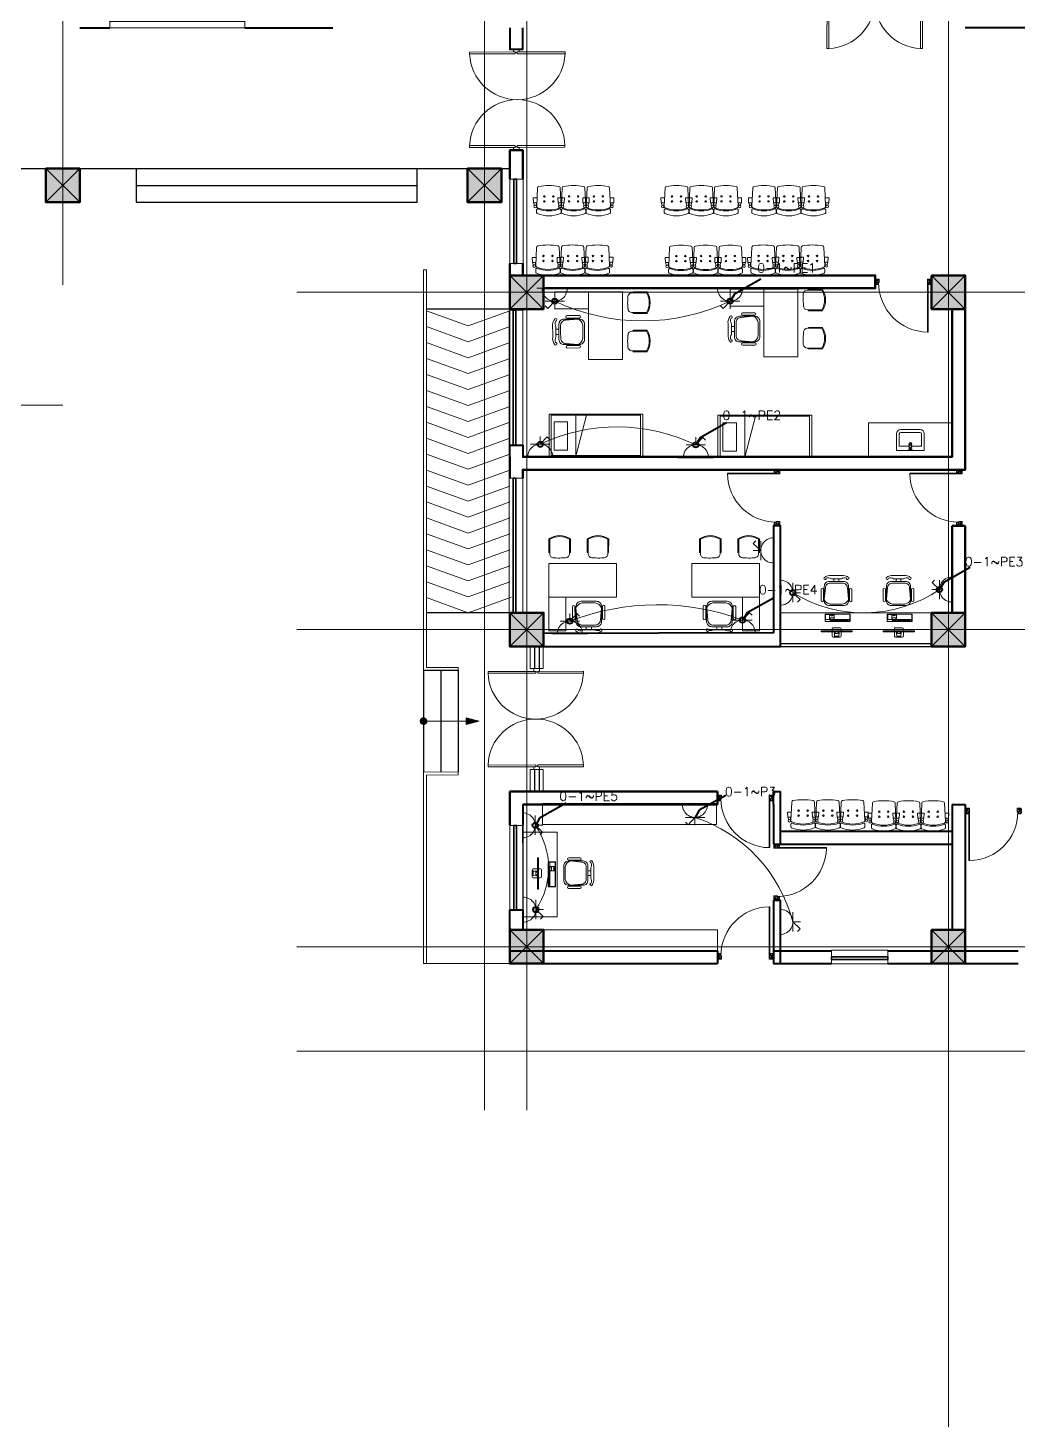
# Model space of a CAD drawing. Header units: millimetres. Extents: x 2402294 to 3337895, y 3394997 to 3969149.
# Drawn here: x 2454406 to 2472015, y 3803536 to 3828418 of the extents above; entities that cross this region are included whole.
import ezdxf

# ---------------------------------------------------------------- set-up
doc = ezdxf.new("R2010")
doc.units = ezdxf.units.MM
doc.header["$MEASUREMENT"] = 0
doc.linetypes.add('CENTER', pattern=[2, 1.25, -0.25, 0.25, -0.25])
doc.linetypes.add('DASHED', pattern=[0.75, 0.5, -0.25])
for name, color, linetype, lineweight in [('0newfurnture', 30, 'Continuous', 15), ('centreline', 52, 'CENTER', 5), ('Column-0.5', 14, 'Continuous', 50), ('Dimension- 0.15', 114, 'Continuous', 15), ('Dimension-137.5', 86, 'Continuous', 13), ('door', 41, 'Continuous', 5), ('Door Opening-0.09', 253, 'Continuous', 9), ('furniture', 34, 'Continuous', 15), ('Furniture Hospital-0.09', 44, 'Continuous', 9), ('Hatch', 9, 'Continuous', 9), ('hatch-1', 53, 'Continuous', 15), ('hidden lines', 205, 'DASHED', 5), ('Power Sockets City supply', 141, 'Continuous', 13), ('Railing', 73, 'Continuous', 20), ('Sill Level', 140, 'Continuous', 20), ('stairs', 6, 'Continuous', 25), ('WALL 0.2', 7, 'Continuous', 20), ('wall 0.4', 7, 'Continuous', 40), ('Wall-0.5', 7, 'Continuous', 50), ('WINDOW', 152, 'Continuous', 30), ('Windows Plan', 152, 'Continuous', 35)]:
    doc.layers.add(name, color=color, linetype=linetype, lineweight=lineweight)
doc.layers.add('Wires', color=1, linetype='Continuous')
doc.styles.add('romans', font='romans.shx')
doc.styles.get("Standard").update_dxf_attribs({"font": 'arial.ttf'})
doc.dimstyles.get("Standard").update_dxf_attribs({"dimtxt": 500, "dimasz": 100, "dimexe": 100, "dimexo": 200, "dimgap": 0.09, "dimtad": 0, "dimtoh": 1, "dimdec": 0, "dimzin": 0, "dimdsep": 46, "dimtxsty": 'Standard', "dimblk": 'DOT', "dimcen": 0, "dimclrd": 256, "dimclre": 256, "dimclrt": 256, "dimadec": 0, "dimazin": 0, "dimtfac": 1, "dimtdec": 0, "dimtofl": 0, "dimtmove": 0, "dimatfit": 3, "dimfxl": 1, "dimtolj": 1, "dimtzin": 0, "dimlwd": -1, "dimlwe": -1, "dimarcsym": 1})

# ---------------------------------------------------------------- blocks, each defined once
blk = doc.blocks.new("door 3'3")
at = {"layer": 'door'}
for p, q in [((82769.36, -31237.4), (82769.36, -31203.37)), ((82769.84, -31203.37), (82769.36, -31203.37)), ((82769.84, -31237.4), (82769.84, -31203.37))]:
    blk.add_line(p, q, dxfattribs=at)
at = {"layer": 'door', "ltscale": 80}
for points in [[(82769.84, -31239.84), (82767.36, -31239.84), (82767.36, -31239.37), (82766.88, -31239.37), (82766.88, -31236.38), (82767.36, -31236.38), (82767.36, -31235.91), (82769.36, -31235.91), (82769.36, -31237.4), (82769.84, -31237.4)], [(82802.93, -31239.84), (82805.41, -31239.84), (82805.41, -31239.37), (82805.88, -31239.37), (82805.88, -31236.38), (82805.41, -31236.38), (82805.41, -31235.91), (82803.4, -31235.91), (82803.4, -31237.4), (82802.93, -31237.4)]]:
    blk.add_lwpolyline(points, close=True, dxfattribs=at)
blk.add_arc((82769.36, -31237.4), 34.04, 0, 89.20471, dxfattribs=at)
at = {"layer": 'Hatch'}
for centre, radius, start, end in [((82767.7, -31239.85), 2.68, 36.75824, 107.53286), ((82767.27, -31240.34), 1.96, 14.76809, 101.35249), ((82768.07, -31239.12), 3.04, 64.81981, 103.53483), ((82757.2, -31236.2), 10.64, 342.68423, 1.60142), ((82764.36, -31235.92), 4.57, 311.03249, 0.21009), ((82767.3, -31236.13), 3.25, 271.0473, 321.53187), ((82805.07, -31239.85), 2.68, 72.46714, 143.24176), ((82805.47, -31236.13), 3.25, 218.46813, 268.9527), ((82804.7, -31239.12), 3.04, 76.46517, 115.18019), ((82805.49, -31240.34), 1.96, 78.64751, 165.23191), ((82808.41, -31235.92), 4.57, 179.78991, 228.96751), ((82815.57, -31236.2), 10.64, 178.39858, 197.31577)]:
    blk.add_arc(centre, radius, start, end, dxfattribs=at)
blk = doc.blocks.new('desk')
at = {"layer": 'Furniture Hospital-0.09', "lineweight": 0}
for p, q in [((82779.05, -33204.54), (82778.82, -33204.74)), ((82778.82, -33226.13), (82778.82, -33204.74)), ((82778.08, -33213.81), (82775.81, -33213.97)), ((82775.81, -33214.25), (82775.92, -33214.25)), ((82775.81, -33214.27), (82775.9, -33214.27)), ((82775.81, -33216.59), (82775.9, -33216.59)), ((82775.81, -33216.61), (82775.92, -33216.61)), ((82778.08, -33217.05), (82775.81, -33216.89)), ((82775.92, -33212.3), (82778.82, -33212.3)), ((82775.92, -33218.56), (82778.82, -33218.56)), ((82777.66, -33214.44), (82778.55, -33214.44)), ((82777.66, -33214.46), (82777.66, -33214.44)), ((82777.66, -33214.46), (82778.82, -33214.46)), ((82777.66, -33216.4), (82778.82, -33216.4)), ((82777.66, -33216.43), (82777.66, -33216.4)), ((82777.66, -33216.43), (82778.55, -33216.43)), ((82777.78, -33216.4), (82777.78, -33214.46)), ((82779.63, -33212.3), (82781.02, -33212.3)), ((82779.63, -33218.56), (82781.02, -33218.56)), ((82778.82, -33226.13), (82779.05, -33226.32))]:
    blk.add_line(p, q, dxfattribs=at)
at = {"layer": 'Furniture Hospital-0.09', "lineweight": 0, "ltscale": 100}
for p, q in [((82786.19, -33223.54), (82786.19, -33206.09)), ((82786.19, -33206.09), (82791.32, -33206.09)), ((82786.51, -33207.8), (82787.14, -33207.8)), ((82786.51, -33217.09), (82786.51, -33207.8)), ((82786.57, -33206.96), (82786.57, -33206.39)), ((82786.57, -33206.39), (82787.14, -33206.39)), ((82787.14, -33206.96), (82786.57, -33206.96)), ((82787.14, -33206.39), (82787.14, -33206.96)), ((82787.14, -33207.8), (82787.14, -33217.09)), ((82787.44, -33217.12), (82787.44, -33206.33)), ((82787.44, -33206.33), (82791.11, -33206.33)), ((82791.11, -33206.33), (82791.11, -33217.12)), ((82791.32, -33206.09), (82791.32, -33223.54)), ((82787.14, -33217.09), (82786.51, -33217.09)), ((82786.54, -33219.95), (82786.54, -33217.6)), ((82786.54, -33217.6), (82787.14, -33217.6)), ((82787.14, -33219.95), (82786.54, -33219.95)), ((82787.14, -33217.6), (82787.14, -33219.95)), ((82791.11, -33217.12), (82787.44, -33217.12)), ((82787.5, -33220.04), (82787.5, -33217.45)), ((82787.5, -33217.45), (82788.59, -33217.45)), ((82788.59, -33220.04), (82787.5, -33220.04)), ((82787.5, -33223.2), (82787.5, -33220.34)), ((82787.5, -33220.34), (82791.08, -33220.34)), ((82788.59, -33217.45), (82788.59, -33220.04)), ((82790.03, -33219.2), (82790.03, -33218.45)), ((82790.03, -33218.45), (82790.54, -33218.45)), ((82790.54, -33219.2), (82790.03, -33219.2)), ((82790.54, -33217.57), (82790.99, -33217.57)), ((82790.54, -33218.45), (82790.54, -33217.57)), ((82790.54, -33220.07), (82790.54, -33219.2)), ((82790.99, -33220.07), (82790.54, -33220.07)), ((82790.99, -33217.57), (82790.99, -33220.07)), ((82791.08, -33220.34), (82791.08, -33223.2)), ((82791.32, -33223.54), (82786.19, -33223.54)), ((82791.08, -33223.2), (82787.5, -33223.2))]:
    blk.add_line(p, q, dxfattribs=at)
at = {"layer": 'Furniture Hospital-0.09', "ltscale": 6}
for p, q in [((82800.5, -33204.96), (82808.49, -33204.96)), ((82800.5, -33206.58), (82808.49, -33206.58)), ((82813.91, -33213.95), (82815.89, -33213.95)), ((82813.91, -33217.32), (82815.89, -33217.32)), ((82800.5, -33224.69), (82808.49, -33224.69)), ((82800.5, -33226.31), (82808.49, -33226.31))]:
    blk.add_line(p, q, dxfattribs=at)
at = {"layer": 'Furniture Hospital-0.09', "lineweight": 0}
for points in [[(82779.63, -33226.32), (82779.63, -33204.54), (82779.05, -33204.54), (82779.05, -33226.32), (82779.63, -33226.32)], [(82775.23, -33217.86), (82775.23, -33213)], [(82775.81, -33216.89), (82775.81, -33213.97)], [(82775.9, -33216.59), (82775.9, -33214.27)], [(82775.92, -33216.61), (82775.92, -33214.25)], [(82781.72, -33217.86), (82781.72, -33213)]]:
    blk.add_lwpolyline(points, dxfattribs=at)
at = {"layer": 'Furniture Hospital-0.09', "ltscale": 6}
for points in [[(82797.14, -33215.63), (82797.14, -33210.58, -0.414214), (82800.51, -33207.21), (82810.61, -33207.21, -0.418376), (82813.91, -33210.58), (82813.91, -33215.63)], [(82798.2, -33215.63), (82798.2, -33211.34, -0.28028), (82801.57, -33207.21), (82809.51, -33207.97, -0.418376), (82812.81, -33211.34), (82812.81, -33215.63)], [(82816.29, -33208.59, -0.214578), (82815.89, -33212.17), (82815.89, -33215.63)], [(82816.6, -33207.07, -0.207066), (82818.07, -33212.19), (82818.07, -33215.63)], [(82797.14, -33215.63), (82797.14, -33220.69, 0.414214), (82800.51, -33224.06), (82810.61, -33224.06, 0.418376), (82813.91, -33220.69), (82813.91, -33215.63)], [(82798.2, -33215.63), (82798.2, -33219.93, 0.28028), (82801.57, -33224.06), (82809.51, -33223.3, 0.418376), (82812.81, -33219.93), (82812.81, -33215.63)], [(82816.29, -33222.68, 0.214578), (82815.89, -33219.1), (82815.89, -33215.63)], [(82816.6, -33224.2, 0.207066), (82818.07, -33219.08), (82818.07, -33215.63)]]:
    blk.add_lwpolyline(points, format="xyb", dxfattribs=at)
at = {"layer": 'Furniture Hospital-0.09', "lineweight": 0}
for points in [[(82778.08, -33213.81, -0.263666), (82778.48, -33213.95), (82778.55, -33214.07), (82778.55, -33214.44)], [(82778.08, -33217.05, 0.263666), (82778.48, -33216.91), (82778.55, -33216.79), (82778.55, -33216.43)]]:
    blk.add_lwpolyline(points, format="xyb", dxfattribs=at)
for centre, radius in [((82775.38, -33213.84), 0.0699), ((82775.38, -33214.41), 0.0699), ((82775.38, -33214.99), 0.0699), ((82775.38, -33215.57), 0.0699), ((82775.38, -33216.15), 0.0699), ((82775.38, -33216.73), 0.0699), ((82775.38, -33217.31), 0.0699), ((82775.38, -33217.89), 0.0699), ((82779.34, -33213.98), 0.0463), ((82779.34, -33216.88), 0.0463)]:
    blk.add_circle(centre, radius, dxfattribs=at)
at = {"layer": 'Furniture Hospital-0.09', "ltscale": 6}
for centre, radius, start, end in [((82800.65, -33205.77), 0.824, 100.57806, 259.64196), ((82808.49, -33205.77), 0.812, 270, 90), ((82816.19, -33207.78), 0.823, 59.8228, 277.53485), ((82800.65, -33225.5), 0.824, 100.35804, 259.42194), ((82808.49, -33225.5), 0.812, 270, 90), ((82816.19, -33223.49), 0.823, 82.46515, 300.1772)]:
    blk.add_arc(centre, radius, start, end, dxfattribs=at)
at = {"layer": 'Furniture Hospital-0.09', "lineweight": 0}
for centre, start, end in [((82775.92, -33213), 90, 180), ((82775.92, -33217.86), 180, 270), ((82781.02, -33213), 0, 90), ((82781.02, -33217.86), 270, 0)]:
    blk.add_arc(centre, 0.695, start, end, dxfattribs=at)
blk = doc.blocks.new('MAIN DOOR')
at = {"layer": 'door', "ltscale": 1000}
for points in [[(2346.08, 190.6), (2346.08, 188.53)], [(2348.88, 188.12), (2347.4, 188.12), (2347.4, 188.53), (2346.08, 188.53), (2346.08, 190.6), (2350.2, 190.6)], [(2347.4, 188.12), (2348.88, 188.12), (2348.88, 188.53), (2350.2, 188.53), (2350.2, 190.6), (2346.08, 190.6)], [(2350.2, 190.6), (2350.2, 188.53)], [(2313.41, 120.66), (2347.33, 120.66), (2347.33, 121.91), (2313.41, 121.91), (2313.41, 120.66)], [(2348.82, 121.07), (2347.33, 121.07), (2347.33, 120.66), (2346.01, 120.66), (2346.01, 118.6), (2350.14, 118.6)], [(2347.33, 121.07), (2348.82, 121.07), (2348.82, 120.66), (2350.14, 120.66), (2350.14, 118.6), (2346.01, 118.6)], [(2346.01, 118.6), (2346.01, 120.66)], [(2381.26, 120.66), (2348.82, 120.66), (2348.82, 121.91), (2381.26, 121.91), (2381.26, 120.66)], [(2350.14, 118.6), (2350.14, 120.66)]]:
    blk.add_lwpolyline(points, dxfattribs=at)
for points in [[(2313.47, 188.53), (2347.4, 188.53), (2347.4, 187.28), (2313.47, 187.28)], [(2381.32, 188.53), (2348.88, 188.53), (2348.88, 187.28), (2381.32, 187.28)]]:
    blk.add_lwpolyline(points, close=True, dxfattribs=at)
at = {"layer": 'Door Opening-0.09', "ltscale": 1000}
for centre, radius, start, end in [((2347.4, 188.53), 33.94, 182.11678, 357.88255), ((2347.33, 120.66), 33.95, 2.11669, 177.88264)]:
    blk.add_arc(centre, radius, start, end, dxfattribs=at)
at = {"layer": 'WINDOW', "ltscale": 5}
blk.add_line((2350.14, 190.6), (2350.14, 190.6), dxfattribs=at)
blk = doc.blocks.new('BANCAS')
at = {"layer": 'Furniture Hospital-0.09'}
for p, q in [((-0.236, -0.247), (-0.314, -0.247)), ((-0.309, -0.347), (-0.314, -0.247)), ((0.314, -0.25), (0.236, -0.25)), ((0.309, -0.35), (0.314, -0.25)), ((-0.241, -0.347), (-0.309, -0.347)), ((-0.294, -0.405), (-0.3, -0.347)), ((-0.256, -0.405), (-0.25, -0.347)), ((0.309, -0.35), (0.241, -0.35)), ((0.256, -0.409), (0.25, -0.35)), ((0.294, -0.409), (0.3, -0.35))]:
    blk.add_line(p, q, dxfattribs=at)
blk.add_lwpolyline([(0.227, -0.048, 0.346546), (0.203, -0.019, 0.095695), (-0.203, -0.019, 0.346546), (-0.227, -0.048), (-0.244, -0.417, 0.318973), (-0.225, -0.447, 0.193005), (0.225, -0.447, 0.318973), (0.244, -0.417)], format="xyb", close=True, dxfattribs=at)
blk.add_lwpolyline([(-0.245, -0.522), (-0.245, -0.489, -0.522832), (-0.218, -0.471, 0.18), (0.218, -0.471, -0.522832), (0.245, -0.489), (0.245, -0.547, -0.306573), (0.232, -0.565, -0.192782), (-0.232, -0.565, -0.306573), (-0.245, -0.547), (-0.245, -0.504)], format="xyb", dxfattribs=at)
for centre, radius in [((-0.09, -0.22), 0.015), ((0.09, -0.22), 0.015), ((-0.275, -0.422), 0.025), ((-0.09, -0.32), 0.015), ((0.09, -0.32), 0.015), ((0.275, -0.425), 0.025)]:
    blk.add_circle(centre, radius, dxfattribs=at)
blk = doc.blocks.new('A$C72AE6952')
at = {"ltscale": 20, "xscale": 800, "yscale": 800, "zscale": 800, "row_count": 1, "column_count": 3, "row_spacing": 0, "column_spacing": 440.0000000000001}
blk.add_blockref('BANCAS', (-440, 0), dxfattribs=at)
blk = doc.blocks.new('d1')
at = {"layer": 'door'}
for p, q in [((2442.75, 10745.72), (2408.32, 10745.72)), ((2442.75, 10746.15), (2408.33, 10746.15)), ((2408.33, 10746.15), (2408.33, 10745.72))]:
    blk.add_line(p, q, dxfattribs=at)
at = {"layer": 'door', "ltscale": 80}
for points in [[(2445, 10779.7), (2445, 10781.99), (2444.56, 10781.99), (2444.56, 10782.43), (2441.8, 10782.43), (2441.8, 10781.99), (2441.36, 10781.99), (2441.36, 10780.14), (2442.75, 10780.14), (2442.75, 10779.7)], [(2445, 10746.15), (2445, 10743.87), (2444.56, 10743.87), (2444.56, 10743.43), (2441.8, 10743.43), (2441.8, 10743.87), (2441.36, 10743.87), (2441.36, 10745.72), (2442.75, 10745.72), (2442.75, 10746.15)]]:
    blk.add_lwpolyline(points, close=True, dxfattribs=at)
at = {"layer": 'Door Opening-0.09', "ltscale": 80}
blk.add_arc((2442.75, 10745.72), 34.42, 90, 179.27403, dxfattribs=at)
at = {"layer": 'hidden lines'}
for centre, radius, start, end in [((2441.64, 10791.37), 9.82, 268.39858, 287.31577), ((2441.38, 10784.76), 4.22, 269.78991, 318.96751), ((2444.33, 10781.34), 2.81, 166.46517, 205.18019), ((2445.01, 10781.68), 2.48, 162.46714, 233.24176), ((2441.57, 10782.05), 3, 308.46813, 358.9527), ((2445.46, 10782.07), 1.81, 168.64751, 255.23191), ((2441.64, 10734.49), 9.82, 72.68423, 91.60142), ((2441.38, 10741.1), 4.22, 41.03249, 90.21009), ((2444.33, 10744.52), 2.81, 154.81981, 193.53483), ((2445.01, 10744.18), 2.48, 126.75824, 197.53286), ((2441.57, 10743.81), 3, 1.0473, 51.53187), ((2445.46, 10743.79), 1.81, 104.76809, 191.35249)]:
    blk.add_arc(centre, radius, start, end, dxfattribs=at)
blk = doc.blocks.new('2ft column')
at = {"layer": 'Hatch', "ltscale": 5}
h = blk.add_hatch(color=256, dxfattribs=at)
h.dxf.hatch_style = 1
h.paths.add_polyline_path([(2207385, 4176559), (2207985, 4176559), (2207985, 4175959), (2207385, 4175959)])
at = {"layer": 'Column-0.5', "ltscale": 5}
blk.add_lwpolyline([(2207385, 4176559), (2207985, 4176559), (2207985, 4175959), (2207385, 4175959)], close=True, dxfattribs=at)
at = {"layer": 'Defpoints', "ltscale": 5}
for points in [[(2207985, 4176559), (2207385, 4175959)], [(2207985, 4175959), (2207385, 4176559)]]:
    blk.add_lwpolyline(points, dxfattribs=at)
blk = doc.blocks.new('main grid')
at = {"layer": 'centreline', "ltscale": 5}
for p, q in [((2533911, 4018930), (2533911, 3991299)), ((2541411, 4018930), (2541411, 3976624)), ((2542161, 4018930), (2542161, 3976624)), ((2549661, 4018930), (2549661, 3976624)), ((2559988, 3991172), (2538074, 3991172)), ((2533911, 3989164), (2515100, 3989164)), ((2559988, 3985172), (2538074, 3985172)), ((2559988, 3979531), (2538074, 3979531))]:
    blk.add_line(p, q, dxfattribs=at)
at = {"layer": 'Hatch'}
for p in [(326226, -183187), (333726, -183187), (334476, -185087), (341976, -185087), (334476, -191087), (341976, -191087), (334476, -196728), (341976, -196728)]:
    blk.add_blockref('2ft column', p, dxfattribs=at)
blk = doc.blocks.new('TAP')
at = {"layer": 'Furniture Hospital-0.09', "linetype": 'Continuous'}
for p, q in [((0, 38), (0, -38)), ((5, 38), (0, 38)), ((5, 38), (5, -38)), ((30, 25), (5, 25)), ((30, 0), (5, 0)), ((30, 25), (30, -25)), ((56, 16), (30, 16)), ((51, 7), (48, 8)), ((59, 19), (57, 22)), ((73, 24), (73, 27)), ((88, 20), (89, 22)), ((97, 15), (125, 12)), ((97, 8), (100, 9)), ((5, -38), (0, -38)), ((30, -25), (5, -25)), ((56, -16), (30, -16)), ((51, -8), (48, -9)), ((60, -20), (58, -22)), ((74, -24), (74, -27)), ((88, -19), (90, -22)), ((97, -7), (100, -8)), ((97, -15), (125, -12))]:
    blk.add_line(p, q, dxfattribs=at)
for radius in [21.2, 19.7]:
    blk.add_circle((74, 0), radius, dxfattribs=at)
for centre, radius, start, end in [((74, 0), 27.2, 163.0512, 199.0512), ((74, 0), 24.2, 127.0512, 163.0512), ((74, 0), 27.2, 91.0512, 127.0512), ((74, 0), 24.2, 55.0512, 91.0512), ((74, 0), 27.2, 19.0512, 55.0512), ((74, 0), 24.2, 343.0512, 19.0512), ((95, 0), 32.6, 337.45, 22.55), ((74, 0), 24.2, 199.0512, 235.0512), ((74, 0), 27.2, 235.0512, 271.0512), ((74, 0), 24.2, 271.0512, 307.0512), ((74, 0), 27.2, 307.0512, 343.0512)]:
    blk.add_arc(centre, radius, start, end, dxfattribs=at)
blk = doc.blocks.new('bazin')
at = {"layer": '0newfurnture', "ltscale": 5}
for p, q in [((2434577, 4011590), (2435069, 4011590)), ((2434577, 4011295), (2434577, 4011590)), ((2434626, 4011295), (2434626, 4011516)), ((2434626, 4011516), (2434799, 4011516)), ((2434847, 4011516), (2435020, 4011516)), ((2435020, 4011516), (2435020, 4011295)), ((2435069, 4011590), (2435069, 4011295)), ((2434996, 4011270), (2434651, 4011270)), ((2434996, 4011221), (2434651, 4011221))]:
    blk.add_line(p, q, dxfattribs=at)
blk.add_circle((2434823, 4011477), 25.6, dxfattribs=at)
for centre, radius, start, end in [((2434651, 4011295), 73.8, 180, 270), ((2434651, 4011295), 24.6, 180, 270), ((2434996, 4011295), 73.8, 270, 0), ((2434996, 4011295), 24.6, 270, 0)]:
    blk.add_arc(centre, radius, start, end, dxfattribs=at)
at = {"layer": '0newfurnture', "ltscale": 5, "xscale": 0.9842520018725999, "yscale": 0.9842520018725999, "zscale": 0.9842520018725999, "rotation": 270}
blk.add_blockref('TAP', (2434823, 4011590), dxfattribs=at)
blk = doc.blocks.new('ADHIKRIT')
at = {"layer": 'furniture'}
for p, q in [((900, 1351), (0, 1351)), ((0, 1351), (0, -450)), ((0, 741), (0, 1351)), ((900, -450), (900, 1351)), ((1187, 1121), (1153, 1121)), ((1187, 1145), (1558, 1147)), ((1187, 1145), (1187, 1121)), ((1187, 1121), (1545, 1123)), ((-245, 1046), (-569, 1047)), ((-245, 980), (-569, 981)), ((1048, 956), (1048, 1014)), ((1050, 758), (1050, 711)), ((-789, 683), (-869, 683)), ((-789, 547), (-869, 547)), ((1050, 700), (1050, 711)), ((1189, 595), (1157, 595)), ((1187, 595), (1187, 571)), ((1187, 571), (1558, 573)), ((1189, 595), (1286, 595)), ((1287, 595), (1545, 597)), ((-900, 0), (0, 0)), ((-900, -450), (-900, 0)), ((-247, 247), (-571, 248)), ((-247, 182), (-571, 182)), ((1189, 102), (1157, 102)), ((1187, 126), (1558, 124)), ((1187, 102), (1187, 126)), ((1189, 102), (1286, 101)), ((1287, 101), (1545, 100)), ((1048, -260), (1048, -318)), ((1050, -4), (1050, -14)), ((1050, -61), (1050, -14)), ((0, -450), (-900, -450)), ((0, -450), (900, -450)), ((1187, -425), (1153, -425)), ((1187, -425), (1545, -426)), ((1187, -449), (1187, -425)), ((1187, -449), (1558, -450))]:
    blk.add_line(p, q, dxfattribs=at)
for points in [[(-897, 962, 0.207066), (-957, 755), (-957, 615)], [(-885, 900, 0.214578), (-869, 755), (-869, 615)], [(-110, 614), (-109, 818, 0.414214), (-246, 955), (-655, 956, 0.418376), (-789, 820), (-789, 615)], [(-153, 614), (-152, 788, 0.28028), (-288, 955), (-610, 925, 0.418376), (-744, 789), (-745, 615)], [(-899, 268, -0.207066), (-958, 476), (-957, 615)], [(-886, 330, -0.214578), (-870, 475), (-869, 615)], [(-110, 614), (-110, 409, -0.414214), (-247, 273), (-656, 274, -0.418376), (-790, 410), (-789, 615)], [(-153, 614), (-153, 440, -0.28028), (-290, 273), (-612, 304, -0.418376), (-745, 441), (-745, 615)]]:
    blk.add_lwpolyline(points, format="xyb", dxfattribs=at)
for centre, radius, start, end in [((1154, 1015), 106, 90.3083, 180.3083), ((1203, 1157), 39.5, 294.3355, 296.5711), ((1099, 860), 518, 329.4756, 30.5244), ((1099, 860), 542, 328.0257, 31.9845), ((-881, 933), 33.3, 262.3354, 120.0474), ((-569, 1014), 32.9, 89.8702, 269.8702), ((-245, 1013), 32.9, 269.8702, 89.8702), ((1753, 864), 711, 172.5908, 188.6233), ((1157, 701), 106, 180.3083, 270.3083), ((-882, 297), 33.3, 239.693, 97.4051), ((-571, 215), 32.9, 89.8702, 269.8702), ((-253, 214), 33.4, 280.4483, 79.5122), ((1157, -4), 106, 89.6917, 179.6917), ((1099, -163), 518, 329.4756, 30.5244), ((1099, -163), 542, 328.0155, 31.9743), ((1753, -168), 711, 171.3767, 187.4092), ((1154, -319), 106, 179.6917, 269.6917), ((1203, -461), 39.5, 63.4289, 65.6645)]:
    blk.add_arc(centre, radius, start, end, dxfattribs=at)
blk = doc.blocks.new('BED')
at = {"layer": 'Furniture Hospital-0.09'}
for p, q in [((-2.12, 0.475), (-2.12, -0.475)), ((-2.12, -0.475), (-2.12, 0.475)), ((-0.008, 0.475), (-2.12, 0.475)), ((-2.07, 0.475), (-2.07, -0.475)), ((-0.058, 0.455), (-2.07, 0.455)), ((-0.855, -0.455), (-0.61, 0.475)), ((-0.61, 0.475), (-0.61, -0.455)), ((-0.425, 0.336), (-0.426, -0.303)), ((-0.425, 0.336), (-0.121, 0.336)), ((-0.121, -0.303), (-0.121, 0.336)), ((-0.058, -0.475), (-0.058, 0.475)), ((-0.008, -0.475), (-0.008, 0.475)), ((-0.426, -0.303), (-0.121, -0.303)), ((-2.12, -0.475), (-0.008, -0.475)), ((-2.07, -0.455), (-0.058, -0.455))]:
    blk.add_line(p, q, dxfattribs=at)
blk = doc.blocks.new('w1')
at = {"layer": 'Sill Level'}
blk.add_lwpolyline([(2460641, 3827503), (2460641, 3825103), (2460401, 3825103), (2460401, 3827503)], close=True, dxfattribs=at)
at = {"layer": 'Windows Plan'}
blk.add_lwpolyline([(2460521, 3825103), (2460521, 3827503), (2460473, 3827503), (2460473, 3825103)], close=True, dxfattribs=at)
blk = doc.blocks.new('w2')
at = {"layer": 'Sill Level'}
blk.add_lwpolyline([(2444138, 3818930), (2445638, 3818930), (2445638, 3818690), (2444138, 3818690)], close=True, dxfattribs=at)
at = {"layer": 'Windows Plan'}
blk.add_lwpolyline([(2445638, 3818810), (2444138, 3818810), (2444138, 3818762), (2445638, 3818762)], close=True, dxfattribs=at)
blk = doc.blocks.new('v1')
at = {"layer": 'Sill Level'}
blk.add_lwpolyline([(2446591, 3818940), (2447591, 3818940), (2447591, 3818700), (2446591, 3818700)], close=True, dxfattribs=at)
at = {"layer": 'Windows Plan'}
blk.add_lwpolyline([(2447591, 3818820), (2446591, 3818820), (2446591, 3818772), (2447591, 3818772)], close=True, dxfattribs=at)
blk = doc.blocks.new('15A N soc')
at = {"layer": 'Power Sockets City supply', "color": 244, "lineweight": 13, "true_color": 0x991b1e}
for p, q in [((52222.5612, 99516.2064), (52222.5611, 99516.2603)), ((52222.5612, 99516.2064), (52222.6099, 99516.2585)), ((52222.6099, 99516.2585), (52222.6282, 99516.2401)), ((52222.6282, 99516.2064), (52222.4926, 99516.2064)), ((52222.4338, 99516.1156), (52222.6863, 99516.1156))]:
    blk.add_line(p, q, dxfattribs=at)
blk.add_arc((52222.5612, 99516.1182), 0.0881, 358.32, 181.68, dxfattribs=at)
blk = doc.blocks.new('_Dot')
at = {"color": 0, "linetype": 'ByBlock', "lineweight": -2}
blk.add_line((-0.5, 0), (-1, 0), dxfattribs=at)
at = {"color": 0, "linetype": 'ByBlock', "lineweight": -3, "const_width": 0.5}
blk.add_lwpolyline([(-0.25, 0, 1), (0.25, 0, 1)], format="xyb", close=True, dxfattribs=at)

msp = doc.modelspace()

# ---------------------------------------------------------------- hatches: boundary and pattern name
at = {"layer": 'Dimension- 0.15', "ltscale": 5}
h = msp.add_hatch(dxfattribs=at)
h.set_pattern_fill('ANSI31', color=256, scale=25.555556)
h.set_pattern_definition([(45, (342927.4017, 4611299.9683), (-2.258813329, 2.258813329), [])])
h.paths.add_polyline_path([(2461442.6, 3816031), (2461442.6, 3816090.1), (2461383.4, 3816090.1, 0.4142136)])
h.paths.add_polyline_path([(2461442.6, 3816031, 0.4142136), (2461501.7, 3816090.1), (2461442.6, 3816090.1)])
h.paths.add_polyline_path([(2461442.6, 3816090.1), (2461501.7, 3816090.1, 0.4142136), (2461442.6, 3816149.2)])
h.paths.add_polyline_path([(2461383.4, 3816090.1), (2461442.6, 3816090.1), (2461442.6, 3816149.2, 0.4142136)])

# ---------------------------------------------------------------- linework, layer by layer
at = {"layer": '0newfurnture', "ltscale": 5}
msp.add_lwpolyline([(2469357.3, 3821392.4), (2470845.9, 3821392.4), (2470845.9, 3820792.4), (2469357.3, 3820792.4)], close=True, dxfattribs=at)
at = {"layer": 'centreline', "ltscale": 5}
for p, q in [((2455025.9, 3851476), (2455025.9, 3823845.1)), ((2470775.9, 3851476), (2470775.9, 3803535.9)), ((2486993.9, 3810217.8), (2459189.4, 3810217.8))]:
    msp.add_line(p, q, dxfattribs=at)
at = {"layer": 'Dimension- 0.15', "ltscale": 5}
for p, q in [((2462201.5, 3816147.6), (2462201.5, 3816032.6)), ((2462431.5, 3816090.1), (2462201.5, 3816147.6)), ((2462201.5, 3816032.6), (2462431.5, 3816090.1))]:
    msp.add_line(p, q, dxfattribs=at)
msp.add_lwpolyline([(2462201.5, 3816090.1), (2461442.6, 3816090.1)], dxfattribs=at)
msp.add_circle((2461442.6, 3816090.1), 59.1, dxfattribs=at)
msp.add_solid([(2462201.5, 3816147.6), (2462431.5, 3816090.1), (2462201.5, 3816032.6)], dxfattribs=at)
at = {"layer": 'Dimension-137.5', "ltscale": 5}
msp.add_line((2462201.5, 3816090.1), (2462431.5, 3816090.1), dxfattribs=at)
at = {"layer": 'Furniture Hospital-0.09', "ltscale": 5}
msp.add_lwpolyline([(2467787.6, 3818017.8), (2470475.9, 3818017.8)], dxfattribs=at)
at = {"layer": 'Furniture Hospital-0.09'}
for points in [[(2463559.1, 3814622.3), (2466650.8, 3814622.3), (2466650.8, 3814252.3), (2463559.1, 3814252.3)], [(2463205.9, 3814113.3), (2463820.3, 3814113.3), (2463820.3, 3812610.3), (2463205.9, 3812610.3)], [(2463575.9, 3812376.8), (2466667.6, 3812376.8), (2466667.6, 3812006.8), (2463575.9, 3812006.8)]]:
    msp.add_lwpolyline(points, close=True, dxfattribs=at)
at = {"layer": 'hatch-1', "color": 4, "lineweight": 0, "ltscale": 5}
for points in [[(2462975.9, 3823389.4), (2462234.8, 3823120.6), (2461493.7, 3823389.4)], [(2462975.9, 3823105.9), (2462234.8, 3822837.2), (2461493.7, 3823105.9)], [(2462975.9, 3822822.4), (2462234.8, 3822553.7), (2461493.7, 3822822.4)], [(2462975.9, 3822538.9), (2462234.8, 3822270.2), (2461493.7, 3822538.9)], [(2462975.9, 3822255.4), (2462234.8, 3821986.7), (2461493.7, 3822255.4)], [(2462975.9, 3821971.9), (2462234.8, 3821703.2), (2461493.7, 3821971.9)], [(2462975.9, 3821688.4), (2462234.8, 3821419.7), (2461493.7, 3821688.4)], [(2462975.9, 3821405), (2462234.8, 3821136.2), (2461493.7, 3821405)], [(2462975.9, 3821121.5), (2462234.8, 3820852.7), (2461493.7, 3821121.5)], [(2462975.9, 3820838), (2462234.8, 3820569.2), (2461493.7, 3820838)], [(2462975.9, 3820554.5), (2462234.8, 3820285.7), (2461493.7, 3820554.5)], [(2462975.9, 3820271), (2462234.8, 3820002.2), (2461493.7, 3820271)], [(2462975.9, 3819987.5), (2462234.8, 3819718.7), (2461493.7, 3819987.5)], [(2462975.9, 3819704), (2462234.8, 3819435.3), (2461493.7, 3819704)], [(2462975.9, 3819420.5), (2462234.8, 3819151.8), (2461493.7, 3819420.5)], [(2462975.9, 3819137), (2462234.8, 3818868.3), (2461493.7, 3819137)], [(2462975.9, 3818853.5), (2462234.8, 3818584.8), (2461493.7, 3818853.5)], [(2462975.9, 3818570), (2462234.8, 3818301.3), (2461493.7, 3818570)], [(2463001.4, 3818295.8), (2462234.8, 3818017.8), (2461493.7, 3818286.5)]]:
    msp.add_lwpolyline(points, dxfattribs=at)
at = {"layer": 'Railing', "ltscale": 5}
msp.add_lwpolyline([(2461442.6, 3824119), (2461493.7, 3824119), (2461493.7, 3817045.7), (2462055.9, 3817045.7), (2462055.9, 3816994.6), (2461442.6, 3816994.6)], close=True, dxfattribs=at)
msp.add_lwpolyline([(2462975.9, 3811778.1), (2461442.6, 3811778.1), (2461442.6, 3815181.3), (2462055.9, 3815185.6), (2462056.2, 3815135.6), (2461492.6, 3815131.6), (2461492.6, 3811778.1), (2462975.9, 3811778.1)], dxfattribs=at)
at = {"layer": 'stairs', "ltscale": 5}
for p, q in [((2462975.9, 3818017.8), (2461493.7, 3818017.8)), ((2461442.6, 3816994.6), (2461442.6, 3815181.3)), ((2461749.2, 3816994.6), (2461749.2, 3815181.3))]:
    msp.add_line(p, q, dxfattribs=at)
for points in [[(2447225.9, 3828417.8), (2447225.9, 3825917.8), (2462975.9, 3825917.8)], [(2456328.4, 3825917.8), (2456328.4, 3825317.8), (2461328.4, 3825317.8), (2461328.4, 3825917.8)], [(2456328.4, 3825617.8), (2461328.4, 3825617.8)], [(2462975.9, 3823417.8), (2461493.7, 3823417.8)], [(2461442.6, 3816994.6), (2462055.9, 3816994.6)], [(2462055.9, 3816994.6), (2462055.9, 3815185.6)]]:
    msp.add_lwpolyline(points, dxfattribs=at)
at = {"layer": 'WALL 0.2', "ltscale": 5}
for points in [[(2462975.9, 3823417.8), (2462975.9, 3820792.4)], [(2463205.9, 3823417.8), (2463205.9, 3820792.4)], [(2463340.2, 3817417.8), (2463340.2, 3817027.3)], [(2463570.2, 3817417.8), (2463570.2, 3817027.3)], [(2463570.2, 3817027.3), (2463340.2, 3817027.3)], [(2463340.2, 3815227.3), (2463340.2, 3814836.8)], [(2463570.2, 3815227.3), (2463340.2, 3815227.3)], [(2463570.2, 3815227.3), (2463570.2, 3814836.8)]]:
    msp.add_lwpolyline(points, dxfattribs=at)
at = {"layer": 'wall 0.4', "ltscale": 5}
for p, q in [((2467667.6, 3814606.8), (2467667.6, 3814836.8)), ((2467667.6, 3814836.8), (2467787.6, 3814836.8)), ((2467787.6, 3813903.8), (2467787.6, 3814836.8)), ((2462975.9, 3814606.8), (2462975.9, 3814537)), ((2463205.9, 3814606.8), (2463205.9, 3814237)), ((2467667.6, 3814606.8), (2467667.6, 3813903.8)), ((2470845.9, 3814606.8), (2470845.9, 3812376.8)), ((2470845.9, 3814606.8), (2471075.9, 3814606.8)), ((2471075.9, 3814606.8), (2471075.9, 3812376.8)), ((2467667.6, 3813903.8), (2470845.9, 3813903.8)), ((2467787.6, 3814133.8), (2470845.9, 3814133.8)), ((2467667.6, 3812903.8), (2467667.6, 3811776.8)), ((2467667.6, 3812903.8), (2467787.6, 3812903.8)), ((2467787.6, 3811776.8), (2467787.6, 3812903.8)), ((2462975.9, 3812407.4), (2462975.9, 3812376.8)), ((2463205.9, 3812407.4), (2463205.9, 3812376.8)), ((2466667.6, 3812006.8), (2466667.6, 3811776.8))]:
    msp.add_line(p, q, dxfattribs=at)
for points in [[(2455325.9, 3828417.8), (2455860.8, 3828417.8)], [(2458260.8, 3828417.8), (2459825.9, 3828417.8)], [(2462975.9, 3828417.8), (2462975.9, 3828042.8), (2463205.9, 3828042.8), (2463205.9, 3828417.8)], [(2477975.9, 3828417.8), (2471075.9, 3828417.8)], [(2462975.9, 3820792.4), (2462975.9, 3820792.4), (2462975.9, 3820996.5), (2463205.9, 3820996.5), (2463205.9, 3820792.4)], [(2463575.9, 3817417.8), (2467787.6, 3817417.8), (2467787.6, 3819565.7), (2467667, 3819565.7), (2467667, 3817658.6), (2463575.9, 3817647.8)], [(2462975.9, 3812006.8), (2466667.6, 3812006.8)], [(2467667.6, 3812006.8), (2468699.4, 3812006.8)], [(2469699.4, 3812006.8), (2472014.9, 3812006.8)], [(2462975.9, 3811776.8), (2466667.6, 3811776.8)], [(2467667.6, 3811776.8), (2468699.4, 3811776.8)], [(2469699.4, 3811776.8), (2472014.9, 3811776.8)]]:
    msp.add_lwpolyline(points, dxfattribs=at)
msp.add_lwpolyline([(2462975.9, 3812737), (2463205.9, 3812737), (2463205.9, 3812376.8), (2462975.9, 3812376.8)], close=True, dxfattribs=at)
at = {"layer": 'wall 0.4', "color": 3, "ltscale": 5}
for centre in [(2463774.1, 3823558.8), (2466893.8, 3823558.8), (2463517.3, 3821014.8), (2466285.3, 3821004.3), (2468010, 3818374.5), (2470616.9, 3818430), (2464043.8, 3817868.2), (2467115.4, 3817887.5), (2463428.3, 3814237), (2463438.3, 3812739.1)]:
    msp.add_circle(centre, 47.6, dxfattribs=at)
at = {"layer": 'Wall-0.5', "ltscale": 5}
for p, q in [((2470845.9, 3819565.7), (2470845.9, 3818017.8)), ((2471075.9, 3819565.7), (2470845.9, 3819565.7)), ((2471075.9, 3819565.7), (2471075.9, 3818017.8)), ((2462975.9, 3814237), (2462975.9, 3814836.8)), ((2462975.9, 3814836.8), (2466667.6, 3814836.8)), ((2466667.6, 3814836.8), (2466667.6, 3814606.8)), ((2466667.6, 3814606.8), (2463205.9, 3814606.8))]:
    msp.add_line(p, q, dxfattribs=at)
for points in [[(2463205.9, 3825730.3), (2463205.9, 3826242.8), (2462975.9, 3826242.8), (2462975.9, 3825730.3)], [(2462975.9, 3824230.3), (2462975.9, 3824017.8)], [(2463205.9, 3824017.8), (2463205.9, 3824230.3)], [(2463575.9, 3823787.8), (2469475.9, 3823787.8), (2469475.9, 3824017.8), (2463575.9, 3824017.8)], [(2470845.9, 3823417.8), (2470845.9, 3820792.4), (2463205.9, 3820792.4)], [(2471075.9, 3823417.8), (2471075.9, 3820562.4), (2463205.9, 3820562.4), (2463205.9, 3820410.7)], [(2462975.9, 3820792.4), (2462975.9, 3820410.7)]]:
    msp.add_lwpolyline(points, dxfattribs=at)
at = {"layer": 'WINDOW', "ltscale": 5}
for points in [[(2463415.2, 3817417.8), (2463415.2, 3817027.3)], [(2463495.2, 3817417.8), (2463495.2, 3817027.3)], [(2467787.6, 3817468.9), (2470475.9, 3817468.9)], [(2467787.6, 3817417.8), (2470475.9, 3817417.8)], [(2463415.2, 3815227.3), (2463415.2, 3814836.8)], [(2463495.2, 3815227.3), (2463495.2, 3814836.8)]]:
    msp.add_lwpolyline(points, dxfattribs=at)
at = {"layer": 'Wires', "color": 5, "lineweight": 9}
for centre, radius, start, end in [((2465335, 3826844.3), 3636.5, 244.61792, 295.38208), ((2464889.3, 3818103.8), 3218, 64.32983, 115.23421), ((2469270.6, 3820412.8), 2396.6, 238.26418, 304.17638), ((2465605.1, 3813833.9), 4325.8, 69.56551, 111.15605), ((2462340.4, 3813481.8), 1325.5, 325.9229, 34.84104)]:
    msp.add_arc(centre, radius, start, end, dxfattribs=at)
at = {"layer": 'Wires', "color": 2, "lineweight": 9}
msp.add_arc((2465437.9, 3811854.7), 2656.5, 14.48443, 71.7711, dxfattribs=at)

# ---------------------------------------------------------------- block references
at = {"layer": '0newfurnture', "ltscale": 5}
msp.add_blockref('main grid', (-78884.9, -167454.1), dxfattribs=at)
at = {"layer": '0newfurnture', "xscale": -1, "rotation": 180}
msp.add_blockref('bazin', (35277.2, 7832495.9), dxfattribs=at)
at = {"layer": 'Door Opening-0.09'}
for name, p, xscale, yscale, zscale, rotation in [('MAIN DOOR', (2465550.1, 3770221.2), -24.99999476308163, 24.99999476308163, 24.99999476308163, 269.9502640851987), ('MAIN DOOR', (2521790.2, 3831058.7), 24.99999476371197, 24.99999476371197, 24.99999476371197, 180.049735942377), ('d1', (2745912, 3761096.3), 25.64102998076803, 25.64102998076803, 25.64102998076803, 89.96666488574085), ("door 3'3", (1669426.1, 5935716.1), -25.55555555555556, 25.55555555555556, 25.55555555555556, 90), ("door 3'3", (1672670.9, 5935716.1), -25.55555555555556, 25.55555555555556, 25.55555555555556, 90), ('MAIN DOOR', (2404755.9, 3812211.4), 24.99999476371197, 24.99999476371197, 24.99999476371197, 0.04973594237714499), ("door 3'3", (4582817.9, 3016420.5), 25.55555555555556, 25.55555555555556, 25.55555555555556, 180), ("door 3'3", (355925.5, 3016190.5), -25.55555555555556, 25.55555555555556, 25.55555555555556, 180), ("door 3'3", (3266025.1, 5929057.5), 25.55555555555556, 25.55555555555556, 25.55555555555556, 270)]:
    msp.add_blockref(name, p, dxfattribs=dict(at, xscale=xscale, yscale=yscale, zscale=zscale, rotation=rotation))
at = {"layer": 'Door Opening-0.09', "xscale": -25.55555555555556, "yscale": 25.55555555555556, "zscale": 25.55555555555556}
msp.add_blockref("door 3'3", (4582817.9, 4610207.1), dxfattribs=at)
at = {"layer": 'furniture', "extrusion": (0, 0, -1), "yscale": 0.6669998082076751, "zscale": -0.6669998082076751}
for p, xscale, rotation in [((-2464377.1, 3823424), 0.6669998082076751, 180.0000000000001), ((-2467496.7, 3823472.9), 0.6669998082076751, 180.0000000000001), ((-2463970.4, 3818295), 0.6669998082076751, 90.00000000000011), ((-2467114.5, 3818295), -0.6669998082076751, 269.9999999999999)]:
    msp.add_blockref('ADHIKRIT', p, dxfattribs=dict(at, xscale=xscale, rotation=rotation))
at = {"layer": 'furniture', "xscale": 789.473684210204, "yscale": 789.473684210204, "zscale": 789.473684210204, "rotation": 180}
for p in [(2463667.1, 3821175.2), (2466671.6, 3821156.8)]:
    msp.add_blockref('BED', p, dxfattribs=at)
at = {"layer": 'Furniture Hospital-0.09', "yscale": 1.107692350907673, "zscale": 1.107692306891935}
for p, xscale in [((2464063.3, 3825616.6), -1.107692350907673), ((2466427.7, 3825616.6), 1.107692350907673), ((2467889.8, 3825616.6), -1.107692350907673), ((2464046.7, 3824558.3), -1.107692350907673), ((2466411.1, 3824555.3), -1.107692350907673), ((2467873.2, 3824558.3), -1.107692350907673), ((2468585.1, 3814692.9), -1.107692350907673), ((2470019.2, 3814674.3), -1.107692350907673)]:
    msp.add_blockref('A$C72AE6952', p, dxfattribs=dict(at, xscale=xscale))
at = {"layer": 'Furniture Hospital-0.09', "xscale": -25.55555555555556, "yscale": 25.55555555555556, "zscale": 25.55555555555556}
for p, rotation in [((3317628.4, 1702217.2), 270), ((3318733.9, 1702217.2), 270), ((348009.1, 2964543.3), 180)]:
    msp.add_blockref('desk', p, dxfattribs=dict(at, rotation=rotation))
at = {"layer": 'Power Sockets City supply', "lineweight": 0, "xscale": 2523.339306174504, "yscale": 2523.339306174504, "zscale": 2523.339306174504}
for p, rotation in [((134239015.5, 254936714), 180), ((134242135.1, 254936714), 180), ((253580593.2, -127956114.8), 90), ((-248645145.1, 135593615.8), 270.0000000000001), ((253583772.1, -127956811.3), 90), ((-248649726.8, 135589478.4), 270.0000000000001), ((134241510.3, 254927533), 180), ((-248649716.8, 135587978.4), 270.0000000000001), ((-248645145.1, 135587760.4), 270.0000000000001)]:
    msp.add_blockref('15A N soc', p, dxfattribs=dict(at, rotation=rotation))
for p in [(-129311724, -247292140.3), (-129308956, -247292150.9), (-129311197.5, -247295284.9), (-129308123.9, -247295267.6)]:
    msp.add_blockref('15A N soc', p, dxfattribs=at)
at = {"layer": 'wall 0.4', "rotation": 270}
for name, p in [('w1', (-1369242.1, 6289058.8)), ('w2', (-1355714.5, 6269868.1)), ('w2', (-1355714.5, 6258374.8))]:
    msp.add_blockref(name, p, dxfattribs=at)
at = {"layer": 'wall 0.4'}
for name, p in [('w1', (2564.8, -4106.4)), ('w1', (2564.8, -7092.2)), ('v1', (22108, -6923.5))]:
    msp.add_blockref(name, p, dxfattribs=at)

# ---------------------------------------------------------------- texts
at = {"layer": 'wall 0.4', "color": 5, "ltscale": 5, "style": 'romans'}
for s, p in [('0-1~PE1', (2467377.7, 3824069.6)), ('0-1~PE2', (2466758.6, 3821447.7)), ('0-1~PE3', (2471067.8, 3818843.6)), ('0-1~PE4', (2467406.3, 3818346.8)), ('0-1~PE5', (2463856.8, 3814674.1))]:
    msp.add_text(s, height=162.3, dxfattribs=at).set_placement(p)
at = {"layer": 'Wires', "color": 2, "lineweight": 9, "style": 'romans'}
msp.add_text('0-1~P3', height=162.3, dxfattribs=at).set_placement((2466801.1, 3814755.3))

# ---------------------------------------------------------------- leaders
at = {"layer": 'wall 0.4', "ltscale": 5}
for points in [[(2467441.3, 3823951.1), (2466971.1, 3823685.4), (2466895.8, 3823558.6)], [(2466832.9, 3821396.5), (2466362.6, 3821130.9), (2466287.4, 3821004)], [(2471164.5, 3818822.3), (2470694.2, 3818556.6), (2470619, 3818429.7)], [(2467664.9, 3818279.8), (2467194.7, 3818014.1), (2467119.5, 3817887.2)], [(2466816.4, 3814770.1), (2466346.2, 3814504.4), (2466271, 3814377.6)], [(2463975.8, 3814629.3), (2463505.6, 3814363.6), (2463430.4, 3814236.8)]]:
    msp.add_leader(points, dimstyle='Standard', override={"dimfxl": 500, "dimfxlon": 1}, dxfattribs=at)

doc.saveas('drawing.dxf')
